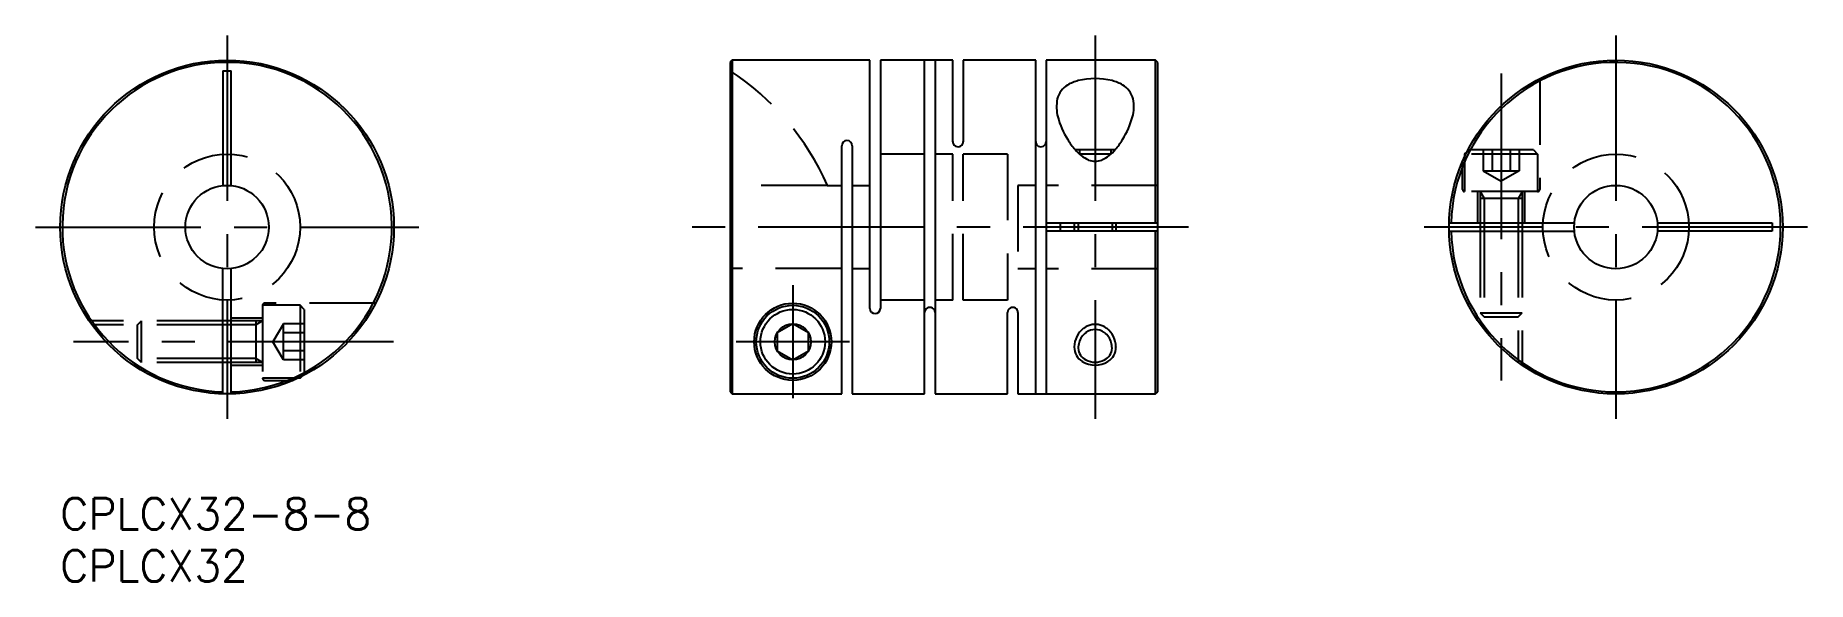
# Model space of a CAD drawing. Extents: x -2 to 168, y -8 to 44.
import ezdxf

# ---------------------------------------------------------------- set-up
doc = ezdxf.new("R2010")
doc.units = 0
doc.header["$LTSCALE"] = 0.5
doc.linetypes.add('CENTER', pattern=[50.8, 31.75, -6.35, 6.35, -6.35])
doc.linetypes.add('DASHED', pattern=[19.05, 12.7, -6.35])
for name, color, linetype in [('MSM_CENTER', 1, 'CENTER'), ('MSM_CONTINUOUS', 7, 'CONTINUOUS'), ('MSM_DASHED', 4, 'DASHED'), ('MSM_NARROW', 5, 'CONTINUOUS'), ('MSM_PART_NUMBER', 7, 'CONTINUOUS')]:
    doc.layers.add(name, color=color, linetype=linetype)
doc.styles.get("Standard").update_dxf_attribs({"font": 'txt.shx', "height": 2.5, "bigfont": 'bigfont.shx'})

# ---------------------------------------------------------------- blocks, each defined once
blk = doc.blocks.new('*U9')
at = {"layer": 'MSM_PART_NUMBER'}
blk.add_text('CPLCX32-8-8', height=3, dxfattribs=at).set_placement((0, -3))
blk = doc.blocks.new('*U10')
at = {"layer": 'MSM_PART_NUMBER'}
blk.add_text('CPLCX32', height=3, dxfattribs=at).set_placement((0, -8))

msp = doc.modelspace()

# ---------------------------------------------------------------- linework, layer by layer
at = {"layer": 'MSM_CENTER'}
for p, q in [((16, 44.38), (16, 7.62)), ((99.25, 44.38), (99.25, 7.62)), ((149.19, 44.38), (149.19, 7.62)), ((138.19, 40.73), (138.19, 11.27)), ((-2.38, 26), (34.38, 26)), ((108.22, 26), (60.51, 26)), ((167.58, 26), (130.81, 26)), ((70.25, 20.42), (70.25, 9.58)), ((31.95, 15), (1.27, 15)), ((75.68, 15), (64.83, 15))]:
    msp.add_line(p, q, dxfattribs=at)
at = {"layer": 'MSM_CONTINUOUS'}
for p, q in [((15.6, 40.98), (15.6, 29.98)), ((15.6, 40.98), (16.4, 40.98)), ((16.4, 29.98), (16.4, 40.98)), ((64.45, 42), (64.25, 41.8)), ((64.25, 41.8), (64.25, 10.21)), ((77.65, 42), (64.45, 42)), ((64.45, 42), (64.45, 10.01)), ((77.65, 18.2), (77.65, 42)), ((85.6, 42), (78.65, 42)), ((78.65, 42), (78.65, 18.2)), ((82.9, 10), (82.9, 42)), ((83.9, 42), (83.9, 10)), ((85.6, 34.19), (85.6, 42)), ((93.55, 42), (86.6, 42)), ((86.6, 42), (86.6, 34.19)), ((93.55, 10), (93.55, 42)), ((105.05, 42), (94.55, 42)), ((94.55, 42), (94.55, 26)), ((105.25, 41.8), (105.05, 42)), ((105.05, 26.4), (105.05, 42)), ((105.25, 10.2), (105.25, 41.8)), ((74.95, 10.01), (74.95, 33.8)), ((75.95, 33.8), (75.95, 10)), ((101.15, 33.4), (97.35, 33.4)), ((100.76, 33), (97.74, 33)), ((134.69, 33), (134.92, 33.22)), ((134.81, 33), (134.69, 33)), ((134.69, 33), (134.69, 32.76)), ((94.55, 26.4), (105.25, 26.4)), ((94.55, 26.4), (94.55, 25.6)), ((94.55, 25.6), (94.55, 10)), ((105.25, 25.6), (94.55, 25.6)), ((95.94, 25.6), (95.94, 26.4)), ((97.25, 26.4), (97.25, 25.6)), ((101.25, 26.4), (101.25, 25.6)), ((105.05, 10), (105.05, 25.6)), ((133.2, 26.4), (145.21, 26.4)), ((133.2, 25.6), (145.21, 25.6)), ((136.19, 26.4), (136.19, 25.6)), ((140.19, 26.4), (140.19, 25.6)), ((153.17, 26.4), (164.17, 26.4)), ((164.17, 25.6), (153.17, 25.6)), ((164.17, 26.4), (164.17, 25.6)), ((15.6, 10.01), (15.6, 22.02)), ((16.4, 10.01), (16.4, 22.02)), ((16.4, 17), (15.6, 17)), ((90.85, 10), (90.85, 17.81)), ((91.85, 17.81), (91.85, 10)), ((70.25, 16.73), (68.75, 15.87)), ((68.75, 15.87), (68.75, 14.13)), ((71.75, 15.87), (70.25, 16.73)), ((71.75, 14.13), (71.75, 15.87)), ((68.75, 14.13), (70.25, 13.27)), ((70.25, 13.27), (71.75, 14.13)), ((16.4, 13), (15.6, 13)), ((23, 11.5), (22.76, 11.5)), ((23, 11.5), (23.22, 11.72)), ((23, 11.61), (23, 11.5)), ((64.25, 10.21), (64.45, 10.01)), ((105.05, 10), (105.25, 10.2)), ((64.45, 10.01), (74.95, 10.01)), ((75.95, 10), (82.9, 10)), ((83.9, 10), (90.85, 10)), ((91.85, 10), (105.05, 10))]:
    msp.add_line(p, q, dxfattribs=at)
for centre, radius in [((16, 26), 16), ((149.19, 26), 16), ((16, 26), 4), ((149.19, 26), 4), ((70.25, 15), 3.7), ((70.25, 15), 3.5), ((70.25, 15), 3.1), ((70.25, 15), 1.73)]:
    msp.add_circle(centre, radius, dxfattribs=at)
for centre, radius, start, end in [((16, 26), 15.8, 271.4507, 268.5493), ((149.19, 26), 15.8, 181.4507, 178.5493), ((97.81, 37.64), 2.32, 121.1368, 141.7941), ((98.5, 36.5), 3.65, 103.7478, 121.1139), ((99.25, 33.33), 6.91, 76.4062, 103.5938), ((100.01, 36.5), 3.65, 58.8861, 76.2522), ((100.7, 37.64), 2.32, 38.2059, 58.8632), ((104.89, 37.25), 9.34, 173.6046, 179.0687), ((98.95, 37.47), 3.4, 181.2352, 195.2112), ((97.64, 37.8), 2.08, 142.3326, 166.4509), ((100.87, 37.8), 2.08, 13.5491, 37.6674), ((98.34, 37.72), 4.64, 345.722, 355.9875), ((100.1, 37.62), 2.87, 355.5922, 13.4656), ((103.29, 38.59), 7.88, 194.8062, 212.2209), ((95.21, 38.59), 7.88, 327.7791, 345.1938), ((75.45, 33.8), 0.5, 0, 180), ((86.1, 34.2), 0.5, 179.7547, 0.2453), ((94.05, 34.2), 0.5, 179.7547, 0.2453), ((102.97, 38.29), 7.45, 211.5478, 220.7411), ((95.53, 38.29), 7.45, 319.2589, 328.4522), ((100.12, 35.72), 3.61, 219.4369, 245.2332), ((99.25, 34.07), 1.76, 248.3623, 291.6377), ((98.39, 35.72), 3.61, 294.7668, 320.5631), ((78.15, 18.2), 0.5, 180, 0), ((83.4, 17.8), 0.5, 359.7547, 180.2453), ((91.35, 17.8), 0.5, 359.7547, 180.2453), ((99.44, 14.43), 1.8, 126.2457, 163.9009), ((99.25, 14.68), 1.49, 53.7543, 126.2457), ((99.07, 14.43), 1.8, 16.0991, 53.7543), ((99.59, 14.38), 1.96, 163.9009, 180), ((98.93, 14.43), 1.3, 182.1938, 244.0299), ((99.57, 14.43), 1.3, 295.9701, 357.8062), ((98.91, 14.38), 1.96, 360, 16.0991), ((99.25, 14.93), 1.89, 241.9221, 298.0779)]:
    msp.add_arc(centre, radius, start, end, dxfattribs=at)
at = {"layer": 'MSM_DASHED'}
for p, q in [((141.89, 40.24), (141.89, 29.6)), ((82.9, 33), (78.65, 33)), ((85.6, 33), (83.9, 33)), ((85.6, 19), (85.6, 33)), ((90.85, 33), (86.6, 33)), ((86.6, 19), (86.6, 33)), ((90.85, 33), (90.85, 19)), ((97.75, 33.4), (97.75, 32.99)), ((99.25, 33.4), (99.25, 32.32)), ((100.75, 33.4), (100.75, 32.99)), ((134.49, 29.6), (134.49, 32.32)), ((134.69, 32.76), (134.69, 29.4)), ((141.69, 33), (134.81, 33)), ((134.92, 33.22), (135.09, 33.4)), ((141.29, 33.4), (135.09, 33.4)), ((136.46, 33.4), (136.46, 31.4)), ((137.33, 33.4), (137.33, 31.4)), ((139.06, 33.4), (139.06, 31.4)), ((139.93, 33.4), (139.93, 31.4)), ((141.29, 33.4), (141.69, 33)), ((141.69, 33), (141.69, 29.4)), ((136.46, 31.4), (138.19, 30.4)), ((136.46, 31.4), (139.93, 31.4)), ((139.93, 31.4), (138.19, 30.4)), ((73.57, 29.98), (64.25, 29.98)), ((73.56, 30), (74.95, 30)), ((75.95, 30), (77.65, 30)), ((93.55, 30), (91.85, 30)), ((91.85, 30), (91.85, 22)), ((105.25, 30), (94.55, 30)), ((141.69, 29.4), (134.69, 29.4)), ((135.94, 26.4), (135.94, 29.4)), ((136.19, 29.4), (136.57, 28.74)), ((136.19, 29.4), (136.19, 26.4)), ((140.19, 29.4), (139.82, 28.74)), ((140.19, 29.4), (140.19, 26.4)), ((140.44, 29.4), (140.44, 26.4)), ((140.19, 28.74), (136.19, 28.74)), ((136.57, 28.74), (136.57, 26.4)), ((139.82, 28.74), (139.82, 26.4)), ((136.19, 25.6), (136.19, 16.67)), ((136.57, 25.6), (136.57, 16.17)), ((139.82, 25.6), (139.82, 13.04)), ((140.19, 25.6), (140.19, 12.77)), ((74.95, 22.02), (64.25, 22.02)), ((77.65, 22), (75.95, 22)), ((93.55, 22), (91.85, 22)), ((105.25, 22), (94.55, 22)), ((30.24, 18.7), (19.6, 18.7)), ((82.9, 19), (78.65, 19)), ((85.6, 19), (83.9, 19)), ((90.85, 19), (86.6, 19)), ((15.6, 17), (2.77, 17)), ((7.4, 16.62), (7.78, 17)), ((7.78, 13), (7.78, 17)), ((19.4, 17.25), (16.4, 17.25)), ((19.4, 17), (16.4, 17)), ((19.4, 17), (18.74, 16.62)), ((18.74, 17), (18.74, 13)), ((19.4, 18.5), (19.4, 11.5)), ((23, 18.5), (19.4, 18.5)), ((23, 18.5), (23, 11.61)), ((23.4, 18.1), (23, 18.5)), ((23.4, 18.1), (23.4, 11.9)), ((136.19, 17.78), (136.57, 17.4)), ((136.19, 17.78), (140.19, 17.78)), ((136.57, 17.4), (139.82, 17.4)), ((139.82, 17.4), (140.19, 17.78)), ((15.6, 16.62), (3.04, 16.62)), ((7.4, 13.38), (7.4, 16.62)), ((18.74, 16.62), (16.4, 16.62)), ((21.4, 16.73), (20.4, 15)), ((23.4, 16.73), (21.4, 16.73)), ((21.4, 13.27), (21.4, 16.73)), ((23.4, 15.87), (21.4, 15.87)), ((21.4, 13.27), (20.4, 15)), ((23.4, 14.13), (21.4, 14.13)), ((15.6, 13.38), (6.17, 13.38)), ((15.6, 13), (6.67, 13)), ((7.78, 13), (7.4, 13.38)), ((18.74, 13.38), (16.4, 13.38)), ((19.4, 13), (16.4, 13)), ((16.4, 12.75), (19.4, 12.75)), ((19.4, 13), (18.74, 13.38)), ((23.4, 13.27), (21.4, 13.27)), ((23.22, 11.72), (23.4, 11.9)), ((22.76, 11.5), (19.4, 11.5)), ((19.6, 11.3), (22.32, 11.3))]:
    msp.add_line(p, q, dxfattribs=at)
for centre in [(16, 26), (149.19, 26)]:
    msp.add_circle(centre, 7, dxfattribs=at)
for centre, radius, start, end in [((50.65, 20), 25, 23.5281, 57.0436), ((134.69, 29.6), 0.2, 180, 270), ((141.69, 29.6), 0.2, 270, 0), ((19.6, 18.5), 0.2, 90, 180), ((19.6, 11.5), 0.2, 180, 270)]:
    msp.add_arc(centre, radius, start, end, dxfattribs=at)
at = {"layer": 'MSM_NARROW'}
for p, q in [((97.63, 26.4), (97.63, 25.6)), ((100.87, 26.4), (100.87, 25.6)), ((136.57, 26.4), (136.57, 25.6)), ((139.82, 26.4), (139.82, 25.6)), ((16.4, 16.62), (15.6, 16.62)), ((16.4, 13.38), (15.6, 13.38))]:
    msp.add_line(p, q, dxfattribs=at)
for centre, radius, start, end in [((99.55, 14.48), 2.3, 128.0979, 179.4277), ((99.25, 14.86), 1.81, 51.8922, 128.0952), ((98.95, 14.48), 2.3, 0.5723, 51.8922), ((-51.92, 14.5), 149.18, 359.9991, 0.0009), ((98.85, 14.48), 1.6, 179.5753, 238.9437), ((99.65, 14.48), 1.6, 301.0504, 0.4247), ((250.43, 14.5), 149.18, 179.9991, 180.0009), ((99.25, 15.15), 2.38, 238.9456, 301.0504)]:
    msp.add_arc(centre, radius, start, end, dxfattribs=at)

# ---------------------------------------------------------------- block references
at = {"layer": 'MSM_CONTINUOUS'}
for name in ['*U9', '*U10']:
    msp.add_blockref(name, (0, 0), dxfattribs=at)

doc.saveas('drawing.dxf')
